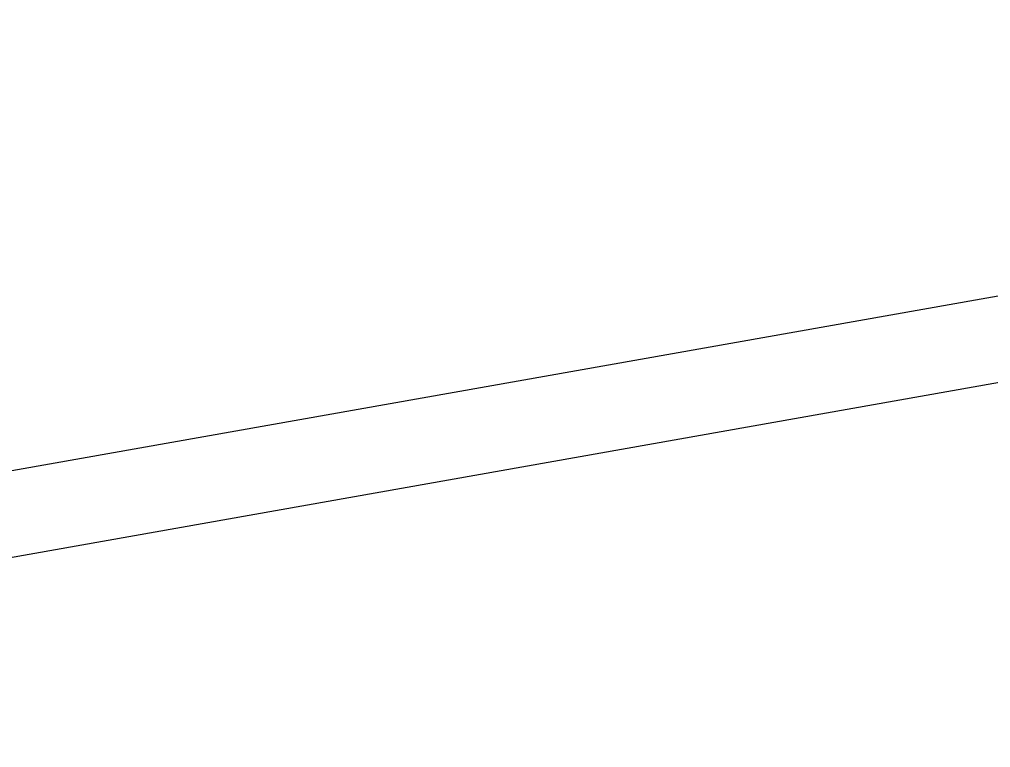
# Model space of a CAD drawing. Header units: millimetres. Extents: x 0 to 627661, y -95767 to 300888.
# Drawn here: x 508946.09 to 508961.38, y 25946.78 to 25958.25 of the extents above; entities that cross this region are included whole.
import ezdxf
from ezdxf.enums import TextEntityAlignment as Align

# ---------------------------------------------------------------- set-up
doc = ezdxf.new("R2018")
doc.units = ezdxf.units.MM
for name, color, linetype, lineweight in [('АР_Маркер экспликации', 239, 'Continuous', 13), ('АР_Номер помещения', 250, 'Continuous', 9), ('АР_Размеры', 175, 'Continuous', 9), ('АР_Сущ Несущая стена', 250, 'Continuous', 50)]:
    doc.layers.add(name, color=color, linetype=linetype, lineweight=lineweight)
doc.layers.add('АР_Названия помещений', color=124, linetype='Continuous', lineweight=5, plot=False)
doc.layers.add('АР_Помещения_площадь', color=19, linetype='Continuous', lineweight=9, plot=False)
doc.styles.add('ISOCPEUR', font='', dxfattribs={"height": 250})
doc.styles.get("Standard").update_dxf_attribs({"font": 'GOST.TTF'})
doc.styles.get('ISOCPEUR').set_extended_font_data('ISOCPEUR', italic=True)

# ---------------------------------------------------------------- blocks, each defined once
blk = doc.blocks.new('*U236')
at = {"color": 7, "style": 'ISOCPEUR', "width": 0.7, "flags": 1}
blk.add_attdef('КАТЕГОРИЯ', (-499.166, -2092.186), '', height=250, dxfattribs=at)
at = {"layer": 'АР_Номер помещения', "color": 7, "style": 'ISOCPEUR', "width": 0.7}
blk.add_attdef('НОМЕР_ПОМЕЩЕНИЯ', text='', height=300, dxfattribs=at).set_placement((-13874.5, 6637.552), align=Align.MIDDLE_CENTER)
at = {"layer": 'АР_Помещения_площадь', "color": 7, "lineweight": 30, "width": 0.7, "flags": 104}
blk.add_attdef('ИМЯ_ПОМЕЩЕНИЯ', text='', height=100, dxfattribs=at).set_placement((157.628, 1217.141), align=Align.MIDDLE_CENTER)
at = {"layer": 'АР_Помещения_площадь', "color": 7, "style": 'ISOCPEUR', "width": 0.7}
blk.add_attdef('ПЛОЩАДЬ_ПОМЕЩЕНИЯ', text='', height=200, dxfattribs=at).set_placement((-12654.582, 407.672), align=Align.MIDDLE_RIGHT)
blk = doc.blocks.new('*U234')
at = {"color": 7, "style": 'ISOCPEUR', "width": 0.7, "flags": 1}
blk.add_attdef('КАТЕГОРИЯ', (-499.166, -2092.186), '', height=250, dxfattribs=at)
at = {"layer": 'АР_Номер помещения', "color": 7, "style": 'ISOCPEUR', "width": 0.7}
blk.add_attdef('НОМЕР_ПОМЕЩЕНИЯ', text='', height=300, dxfattribs=at).set_placement((-17424.901, 1870.773), align=Align.MIDDLE_CENTER)
at = {"layer": 'АР_Помещения_площадь', "color": 7, "lineweight": 30, "width": 0.7, "flags": 104}
blk.add_attdef('ИМЯ_ПОМЕЩЕНИЯ', text='', height=100, dxfattribs=at).set_placement((157.628, 1217.141), align=Align.MIDDLE_CENTER)
at = {"layer": 'АР_Помещения_площадь', "color": 7, "style": 'ISOCPEUR', "width": 0.7}
blk.add_attdef('ПЛОЩАДЬ_ПОМЕЩЕНИЯ', text='', height=200, dxfattribs=at).set_placement((-12452.811, 399.356), align=Align.MIDDLE_RIGHT)

msp = doc.modelspace()

# ---------------------------------------------------------------- linework, layer by layer
at = {"layer": 'АР_Размеры', "color": 5, "lineweight": 9, "ltscale": 100, "transparency": 33554687}
msp.add_lwpolyline([(508989.245, 25958.815), (508929.36, 25948.201), (508929.077, 25948.398), (508928.886, 25949.479), (508929.062, 25949.881), (508931.463, 25950.307), (508931.661, 25950.59), (508931.533, 25951.31), (508931.229, 25951.628), (508928.828, 25951.202), (508928.545, 25951.399), (508927.588, 25956.802), (508928.336, 25958.173), (508928.307, 25959.034), (508926.073, 25961.858), (508925.395, 25961.49), (508927.757, 25948.164), (508929.474, 25946.859), (508989.599, 25957.515)], dxfattribs=at)
msp.add_lwpolyline([(508989.245, 25958.815), (508929.36, 25948.201), (508929.077, 25948.398), (508928.886, 25949.479), (508929.062, 25949.881), (508931.463, 25950.307), (508931.661, 25950.59), (508931.533, 25951.31), (508931.229, 25951.628), (508928.828, 25951.202), (508928.545, 25951.399), (508927.588, 25956.802), (508928.336, 25958.173), (508928.307, 25959.034), (508926.073, 25961.858), (508925.395, 25961.49), (508927.757, 25948.164), (508929.474, 25946.859), (508989.599, 25957.515)], dxfattribs=at)
msp.add_lwpolyline([(508989.245, 25958.815), (508929.36, 25948.201), (508929.077, 25948.398), (508928.886, 25949.479), (508929.062, 25949.881), (508931.463, 25950.307), (508931.661, 25950.59), (508931.533, 25951.31), (508931.229, 25951.628), (508928.828, 25951.202), (508928.545, 25951.399), (508927.588, 25956.802), (508928.336, 25958.173), (508928.307, 25959.034), (508926.073, 25961.858), (508925.395, 25961.49), (508927.757, 25948.164), (508929.474, 25946.859), (508989.599, 25957.515)], dxfattribs=at)
msp.add_lwpolyline([(508989.245, 25958.815), (508929.36, 25948.201), (508929.077, 25948.398), (508928.886, 25949.479), (508929.062, 25949.881), (508931.463, 25950.307), (508931.661, 25950.59), (508931.533, 25951.31), (508931.229, 25951.628), (508928.828, 25951.202), (508928.545, 25951.399), (508927.588, 25956.802), (508928.336, 25958.173), (508928.307, 25959.034), (508926.073, 25961.858), (508925.395, 25961.49), (508927.757, 25948.164), (508929.474, 25946.859), (508989.599, 25957.515)], dxfattribs=at)
msp.add_lwpolyline([(508989.245, 25958.815), (508929.36, 25948.201), (508929.077, 25948.398), (508928.886, 25949.479), (508929.062, 25949.881), (508931.463, 25950.307), (508931.661, 25950.59), (508931.533, 25951.31), (508931.229, 25951.628), (508928.828, 25951.202), (508928.545, 25951.399), (508927.588, 25956.802), (508928.336, 25958.173), (508928.307, 25959.034), (508926.073, 25961.858), (508925.395, 25961.49), (508927.757, 25948.164), (508929.474, 25946.859), (508989.599, 25957.515)], dxfattribs=at)
msp.add_lwpolyline([(508989.245, 25958.815), (508929.36, 25948.201), (508929.077, 25948.398), (508928.886, 25949.479), (508929.062, 25949.881), (508931.463, 25950.307), (508931.661, 25950.59), (508931.533, 25951.31), (508931.229, 25951.628), (508928.828, 25951.202), (508928.545, 25951.399), (508927.588, 25956.802), (508928.336, 25958.173), (508928.307, 25959.034), (508926.073, 25961.858), (508925.395, 25961.49), (508927.757, 25948.164), (508929.474, 25946.859), (508989.599, 25957.515)], dxfattribs=at)
msp.add_lwpolyline([(508989.245, 25958.815), (508929.36, 25948.201), (508929.077, 25948.398), (508928.886, 25949.479), (508929.062, 25949.881), (508931.463, 25950.307), (508931.661, 25950.59), (508931.533, 25951.31), (508931.229, 25951.628), (508928.828, 25951.202), (508928.545, 25951.399), (508927.588, 25956.802), (508928.336, 25958.173), (508928.307, 25959.034), (508926.073, 25961.858), (508925.395, 25961.49), (508927.757, 25948.164), (508929.474, 25946.859), (508989.599, 25957.515)], dxfattribs=at)
msp.add_lwpolyline([(508989.245, 25958.815), (508929.36, 25948.201), (508929.077, 25948.398), (508928.886, 25949.479), (508929.062, 25949.881), (508931.463, 25950.307), (508931.661, 25950.59), (508931.533, 25951.31), (508931.229, 25951.628), (508928.828, 25951.202), (508928.545, 25951.399), (508927.588, 25956.802), (508928.336, 25958.173), (508928.307, 25959.034), (508926.073, 25961.858), (508925.395, 25961.49), (508927.757, 25948.164), (508929.474, 25946.859), (508989.599, 25957.515)], dxfattribs=at)
msp.add_lwpolyline([(508989.245, 25958.815), (508929.36, 25948.201), (508929.077, 25948.398), (508928.886, 25949.479), (508929.062, 25949.881), (508931.463, 25950.307), (508931.661, 25950.59), (508931.533, 25951.31), (508931.229, 25951.628), (508928.828, 25951.202), (508928.545, 25951.399), (508927.588, 25956.802), (508928.336, 25958.173), (508928.307, 25959.034), (508926.073, 25961.858), (508925.395, 25961.49), (508927.757, 25948.164), (508929.474, 25946.859), (508989.599, 25957.515)], dxfattribs=at)
msp.add_lwpolyline([(508989.245, 25958.815), (508929.36, 25948.201), (508929.077, 25948.398), (508928.886, 25949.479), (508929.062, 25949.881), (508931.463, 25950.307), (508931.661, 25950.59), (508931.533, 25951.31), (508931.229, 25951.628), (508928.828, 25951.202), (508928.545, 25951.399), (508927.588, 25956.802), (508928.336, 25958.173), (508928.307, 25959.034), (508926.073, 25961.858), (508925.395, 25961.49), (508927.757, 25948.164), (508929.474, 25946.859), (508989.599, 25957.515)], dxfattribs=at)
msp.add_lwpolyline([(508989.245, 25958.815), (508929.36, 25948.201), (508929.077, 25948.398), (508928.886, 25949.479), (508929.062, 25949.881), (508931.463, 25950.307), (508931.661, 25950.59), (508931.533, 25951.31), (508931.229, 25951.628), (508928.828, 25951.202), (508928.545, 25951.399), (508927.588, 25956.802), (508928.336, 25958.173), (508928.307, 25959.034), (508926.073, 25961.858), (508925.395, 25961.49), (508927.757, 25948.164), (508929.474, 25946.859), (508989.599, 25957.515)], dxfattribs=at)
msp.add_lwpolyline([(508989.245, 25958.815), (508929.36, 25948.201), (508929.077, 25948.398), (508928.886, 25949.479), (508929.062, 25949.881), (508931.463, 25950.307), (508931.661, 25950.59), (508931.533, 25951.31), (508931.229, 25951.628), (508928.828, 25951.202), (508928.545, 25951.399), (508927.588, 25956.802), (508928.336, 25958.173), (508928.307, 25959.034), (508926.073, 25961.858), (508925.395, 25961.49), (508927.757, 25948.164), (508929.474, 25946.859), (508989.599, 25957.515)], dxfattribs=at)
msp.add_lwpolyline([(508989.245, 25958.815), (508929.36, 25948.201), (508929.077, 25948.398), (508928.886, 25949.479), (508929.062, 25949.881), (508931.463, 25950.307), (508931.661, 25950.59), (508931.533, 25951.31), (508931.229, 25951.628), (508928.828, 25951.202), (508928.545, 25951.399), (508927.588, 25956.802), (508928.336, 25958.173), (508928.307, 25959.034), (508926.073, 25961.858), (508925.395, 25961.49), (508927.757, 25948.164), (508929.474, 25946.859), (508989.599, 25957.515)], dxfattribs=at)
msp.add_lwpolyline([(508989.245, 25958.815), (508929.36, 25948.201), (508929.077, 25948.398), (508928.886, 25949.479), (508929.062, 25949.881), (508931.463, 25950.307), (508931.661, 25950.59), (508931.533, 25951.31), (508931.229, 25951.628), (508928.828, 25951.202), (508928.545, 25951.399), (508927.588, 25956.802), (508928.336, 25958.173), (508928.307, 25959.034), (508926.073, 25961.858), (508925.395, 25961.49), (508927.757, 25948.164), (508929.474, 25946.859), (508989.599, 25957.515)], dxfattribs=at)
msp.add_lwpolyline([(508989.245, 25958.815), (508929.36, 25948.201), (508929.077, 25948.398), (508928.886, 25949.479), (508929.062, 25949.881), (508931.463, 25950.307), (508931.661, 25950.59), (508931.533, 25951.31), (508931.229, 25951.628), (508928.828, 25951.202), (508928.545, 25951.399), (508927.588, 25956.802), (508928.336, 25958.173), (508928.307, 25959.034), (508926.073, 25961.858), (508925.395, 25961.49), (508927.757, 25948.164), (508929.474, 25946.859), (508989.599, 25957.515)], dxfattribs=at)
msp.add_lwpolyline([(508989.245, 25958.815), (508929.36, 25948.201), (508929.077, 25948.398), (508928.886, 25949.479), (508929.062, 25949.881), (508931.463, 25950.307), (508931.661, 25950.59), (508931.533, 25951.31), (508931.229, 25951.628), (508928.828, 25951.202), (508928.545, 25951.399), (508927.588, 25956.802), (508928.336, 25958.173), (508928.307, 25959.034), (508926.073, 25961.858), (508925.395, 25961.49), (508927.757, 25948.164), (508929.474, 25946.859), (508989.599, 25957.515)], dxfattribs=at)
msp.add_lwpolyline([(508989.245, 25958.815), (508929.36, 25948.201), (508929.077, 25948.398), (508928.886, 25949.479), (508929.062, 25949.881), (508931.463, 25950.307), (508931.661, 25950.59), (508931.533, 25951.31), (508931.229, 25951.628), (508928.828, 25951.202), (508928.545, 25951.399), (508927.588, 25956.802), (508928.336, 25958.173), (508928.307, 25959.034), (508926.073, 25961.858), (508925.395, 25961.49), (508927.757, 25948.164), (508929.474, 25946.859), (508989.599, 25957.515)], dxfattribs=at)
msp.add_lwpolyline([(508989.245, 25958.815), (508929.36, 25948.201), (508929.077, 25948.398), (508928.886, 25949.479), (508929.062, 25949.881), (508931.463, 25950.307), (508931.661, 25950.59), (508931.533, 25951.31), (508931.229, 25951.628), (508928.828, 25951.202), (508928.545, 25951.399), (508927.588, 25956.802), (508928.336, 25958.173), (508928.307, 25959.034), (508926.073, 25961.858), (508925.395, 25961.49), (508927.757, 25948.164), (508929.474, 25946.859), (508989.599, 25957.515)], dxfattribs=at)
msp.add_lwpolyline([(508989.245, 25958.815), (508929.36, 25948.201), (508929.077, 25948.398), (508928.886, 25949.479), (508929.062, 25949.881), (508931.463, 25950.307), (508931.661, 25950.59), (508931.533, 25951.31), (508931.229, 25951.628), (508928.828, 25951.202), (508928.545, 25951.399), (508927.588, 25956.802), (508928.336, 25958.173), (508928.307, 25959.034), (508926.073, 25961.858), (508925.395, 25961.49), (508927.757, 25948.164), (508929.474, 25946.859), (508989.599, 25957.515)], dxfattribs=at)
msp.add_lwpolyline([(508989.245, 25958.815), (508929.36, 25948.201), (508929.077, 25948.398), (508928.886, 25949.479), (508929.062, 25949.881), (508931.463, 25950.307), (508931.661, 25950.59), (508931.533, 25951.31), (508931.229, 25951.628), (508928.828, 25951.202), (508928.545, 25951.399), (508927.588, 25956.802), (508928.336, 25958.173), (508928.307, 25959.034), (508926.073, 25961.858), (508925.395, 25961.49), (508927.757, 25948.164), (508929.474, 25946.859), (508989.599, 25957.515)], dxfattribs=at)
msp.add_lwpolyline([(508989.245, 25958.815), (508929.36, 25948.201), (508929.077, 25948.398), (508928.886, 25949.479), (508929.062, 25949.881), (508931.463, 25950.307), (508931.661, 25950.59), (508931.533, 25951.31), (508931.229, 25951.628), (508928.828, 25951.202), (508928.545, 25951.399), (508927.588, 25956.802), (508928.336, 25958.173), (508928.307, 25959.034), (508926.073, 25961.858), (508925.395, 25961.49), (508927.757, 25948.164), (508929.474, 25946.859), (508989.599, 25957.515)], dxfattribs=at)
msp.add_lwpolyline([(508989.245, 25958.815), (508929.36, 25948.201), (508929.077, 25948.398), (508928.886, 25949.479), (508929.062, 25949.881), (508931.463, 25950.307), (508931.661, 25950.59), (508931.533, 25951.31), (508931.229, 25951.628), (508928.828, 25951.202), (508928.545, 25951.399), (508927.588, 25956.802), (508928.336, 25958.173), (508928.307, 25959.034), (508926.073, 25961.858), (508925.395, 25961.49), (508927.757, 25948.164), (508929.474, 25946.859), (508989.599, 25957.515)], dxfattribs=at)
msp.add_lwpolyline([(508989.245, 25958.815), (508929.36, 25948.201), (508929.077, 25948.398), (508928.886, 25949.479), (508929.062, 25949.881), (508931.463, 25950.307), (508931.661, 25950.59), (508931.533, 25951.31), (508931.229, 25951.628), (508928.828, 25951.202), (508928.545, 25951.399), (508927.588, 25956.802), (508928.336, 25958.173), (508928.307, 25959.034), (508926.073, 25961.858), (508925.395, 25961.49), (508927.757, 25948.164), (508929.474, 25946.859), (508989.599, 25957.515)], dxfattribs=at)
msp.add_lwpolyline([(508989.245, 25958.815), (508929.36, 25948.201), (508929.077, 25948.398), (508928.886, 25949.479), (508929.062, 25949.881), (508931.463, 25950.307), (508931.661, 25950.59), (508931.533, 25951.31), (508931.229, 25951.628), (508928.828, 25951.202), (508928.545, 25951.399), (508927.588, 25956.802), (508928.336, 25958.173), (508928.307, 25959.034), (508926.073, 25961.858), (508925.395, 25961.49), (508927.757, 25948.164), (508929.474, 25946.859), (508989.599, 25957.515)], dxfattribs=at)
msp.add_lwpolyline([(508989.245, 25958.815), (508929.36, 25948.201), (508929.077, 25948.398), (508928.886, 25949.479), (508929.062, 25949.881), (508931.463, 25950.307), (508931.661, 25950.59), (508931.533, 25951.31), (508931.229, 25951.628), (508928.828, 25951.202), (508928.545, 25951.399), (508927.588, 25956.802), (508928.336, 25958.173), (508928.307, 25959.034), (508926.073, 25961.858), (508925.395, 25961.49), (508927.757, 25948.164), (508929.474, 25946.859), (508989.599, 25957.515)], dxfattribs=at)
msp.add_lwpolyline([(508989.245, 25958.815), (508929.36, 25948.201), (508929.077, 25948.398), (508928.886, 25949.479), (508929.062, 25949.881), (508931.463, 25950.307), (508931.661, 25950.59), (508931.533, 25951.31), (508931.229, 25951.628), (508928.828, 25951.202), (508928.545, 25951.399), (508927.588, 25956.802), (508928.336, 25958.173), (508928.307, 25959.034), (508926.073, 25961.858), (508925.395, 25961.49), (508927.757, 25948.164), (508929.474, 25946.859), (508989.599, 25957.515)], dxfattribs=at)
msp.add_lwpolyline([(508989.245, 25958.815), (508929.36, 25948.201), (508929.077, 25948.398), (508928.886, 25949.479), (508929.062, 25949.881), (508931.463, 25950.307), (508931.661, 25950.59), (508931.533, 25951.31), (508931.229, 25951.628), (508928.828, 25951.202), (508928.545, 25951.399), (508927.588, 25956.802), (508928.336, 25958.173), (508928.307, 25959.034), (508926.073, 25961.858), (508925.395, 25961.49), (508927.757, 25948.164), (508929.474, 25946.859), (508989.599, 25957.515)], dxfattribs=at)
msp.add_lwpolyline([(508989.245, 25958.815), (508929.36, 25948.201), (508929.077, 25948.398), (508928.886, 25949.479), (508929.062, 25949.881), (508931.463, 25950.307), (508931.661, 25950.59), (508931.533, 25951.31), (508931.229, 25951.628), (508928.828, 25951.202), (508928.545, 25951.399), (508927.588, 25956.802), (508928.336, 25958.173), (508928.307, 25959.034), (508926.073, 25961.858), (508925.395, 25961.49), (508927.757, 25948.164), (508929.474, 25946.859), (508989.599, 25957.515)], dxfattribs=at)
msp.add_lwpolyline([(508989.245, 25958.815), (508929.36, 25948.201), (508929.077, 25948.398), (508928.886, 25949.479), (508929.062, 25949.881), (508931.463, 25950.307), (508931.661, 25950.59), (508931.533, 25951.31), (508931.229, 25951.628), (508928.828, 25951.202), (508928.545, 25951.399), (508927.588, 25956.802), (508928.336, 25958.173), (508928.307, 25959.034), (508926.073, 25961.858), (508925.395, 25961.49), (508927.757, 25948.164), (508929.474, 25946.859), (508989.599, 25957.515)], dxfattribs=at)
msp.add_lwpolyline([(508989.245, 25958.815), (508929.36, 25948.201), (508929.077, 25948.398), (508928.886, 25949.479), (508929.062, 25949.881), (508931.463, 25950.307), (508931.661, 25950.59), (508931.533, 25951.31), (508931.229, 25951.628), (508928.828, 25951.202), (508928.545, 25951.399), (508927.588, 25956.802), (508928.336, 25958.173), (508928.307, 25959.034), (508926.073, 25961.858), (508925.395, 25961.49), (508927.757, 25948.164), (508929.474, 25946.859), (508989.599, 25957.515)], dxfattribs=at)
msp.add_lwpolyline([(508989.245, 25958.815), (508929.36, 25948.201), (508929.077, 25948.398), (508928.886, 25949.479), (508929.062, 25949.881), (508931.463, 25950.307), (508931.661, 25950.59), (508931.533, 25951.31), (508931.229, 25951.628), (508928.828, 25951.202), (508928.545, 25951.399), (508927.588, 25956.802), (508928.336, 25958.173), (508928.307, 25959.034), (508926.073, 25961.858), (508925.395, 25961.49), (508927.757, 25948.164), (508929.474, 25946.859), (508989.599, 25957.515)], dxfattribs=at)
msp.add_lwpolyline([(508989.245, 25958.815), (508929.36, 25948.201), (508929.077, 25948.398), (508928.886, 25949.479), (508929.062, 25949.881), (508931.463, 25950.307), (508931.661, 25950.59), (508931.533, 25951.31), (508931.229, 25951.628), (508928.828, 25951.202), (508928.545, 25951.399), (508927.588, 25956.802), (508928.336, 25958.173), (508928.307, 25959.034), (508926.073, 25961.858), (508925.395, 25961.49), (508927.757, 25948.164), (508929.474, 25946.859), (508989.599, 25957.515)], dxfattribs=at)
msp.add_lwpolyline([(508989.245, 25958.815), (508929.36, 25948.201), (508929.077, 25948.398), (508928.886, 25949.479), (508929.062, 25949.881), (508931.463, 25950.307), (508931.661, 25950.59), (508931.533, 25951.31), (508931.229, 25951.628), (508928.828, 25951.202), (508928.545, 25951.399), (508927.588, 25956.802), (508928.336, 25958.173), (508928.307, 25959.034), (508926.073, 25961.858), (508925.395, 25961.49), (508927.757, 25948.164), (508929.474, 25946.859), (508989.599, 25957.515)], dxfattribs=at)
msp.add_lwpolyline([(508989.245, 25958.815), (508929.36, 25948.201), (508929.077, 25948.398), (508928.886, 25949.479), (508929.062, 25949.881), (508931.463, 25950.307), (508931.661, 25950.59), (508931.533, 25951.31), (508931.229, 25951.628), (508928.828, 25951.202), (508928.545, 25951.399), (508927.588, 25956.802), (508928.336, 25958.173), (508928.307, 25959.034), (508926.073, 25961.858), (508925.395, 25961.49), (508927.757, 25948.164), (508929.474, 25946.859), (508989.599, 25957.515)], dxfattribs=at)
msp.add_lwpolyline([(508989.245, 25958.815), (508929.36, 25948.201), (508929.077, 25948.398), (508928.886, 25949.479), (508929.062, 25949.881), (508931.463, 25950.307), (508931.661, 25950.59), (508931.533, 25951.31), (508931.229, 25951.628), (508928.828, 25951.202), (508928.545, 25951.399), (508927.588, 25956.802), (508928.336, 25958.173), (508928.307, 25959.034), (508926.073, 25961.858), (508925.395, 25961.49), (508927.757, 25948.164), (508929.474, 25946.859), (508989.599, 25957.515)], dxfattribs=at)
msp.add_lwpolyline([(508989.245, 25958.815), (508929.36, 25948.201), (508929.077, 25948.398), (508928.886, 25949.479), (508929.062, 25949.881), (508931.463, 25950.307), (508931.661, 25950.59), (508931.533, 25951.31), (508931.229, 25951.628), (508928.828, 25951.202), (508928.545, 25951.399), (508927.588, 25956.802), (508928.336, 25958.173), (508928.307, 25959.034), (508926.073, 25961.858), (508925.395, 25961.49), (508927.757, 25948.164), (508929.474, 25946.859), (508989.599, 25957.515)], dxfattribs=at)
msp.add_lwpolyline([(508989.245, 25958.815), (508929.36, 25948.201), (508929.077, 25948.398), (508928.886, 25949.479), (508929.062, 25949.881), (508931.463, 25950.307), (508931.661, 25950.59), (508931.533, 25951.31), (508931.229, 25951.628), (508928.828, 25951.202), (508928.545, 25951.399), (508927.588, 25956.802), (508928.336, 25958.173), (508928.307, 25959.034), (508926.073, 25961.858), (508925.395, 25961.49), (508927.757, 25948.164), (508929.474, 25946.859), (508989.599, 25957.515)], dxfattribs=at)
msp.add_lwpolyline([(508989.245, 25958.815), (508929.36, 25948.201), (508929.077, 25948.398), (508928.886, 25949.479), (508929.062, 25949.881), (508931.463, 25950.307), (508931.661, 25950.59), (508931.533, 25951.31), (508931.229, 25951.628), (508928.828, 25951.202), (508928.545, 25951.399), (508927.588, 25956.802), (508928.336, 25958.173), (508928.307, 25959.034), (508926.073, 25961.858), (508925.395, 25961.49), (508927.757, 25948.164), (508929.474, 25946.859), (508989.599, 25957.515)], dxfattribs=at)
msp.add_lwpolyline([(508989.245, 25958.815), (508929.36, 25948.201), (508929.077, 25948.398), (508928.886, 25949.479), (508929.062, 25949.881), (508931.463, 25950.307), (508931.661, 25950.59), (508931.533, 25951.31), (508931.229, 25951.628), (508928.828, 25951.202), (508928.545, 25951.399), (508927.588, 25956.802), (508928.336, 25958.173), (508928.307, 25959.034), (508926.073, 25961.858), (508925.395, 25961.49), (508927.757, 25948.164), (508929.474, 25946.859), (508989.599, 25957.515)], dxfattribs=at)
msp.add_lwpolyline([(508989.245, 25958.815), (508929.36, 25948.201), (508929.077, 25948.398), (508928.886, 25949.479), (508929.062, 25949.881), (508931.463, 25950.307), (508931.661, 25950.59), (508931.533, 25951.31), (508931.229, 25951.628), (508928.828, 25951.202), (508928.545, 25951.399), (508927.588, 25956.802), (508928.336, 25958.173), (508928.307, 25959.034), (508926.073, 25961.858), (508925.395, 25961.49), (508927.757, 25948.164), (508929.474, 25946.859), (508989.599, 25957.515)], dxfattribs=at)
msp.add_lwpolyline([(508989.245, 25958.815), (508929.36, 25948.201), (508929.077, 25948.398), (508928.886, 25949.479), (508929.062, 25949.881), (508931.463, 25950.307), (508931.661, 25950.59), (508931.533, 25951.31), (508931.229, 25951.628), (508928.828, 25951.202), (508928.545, 25951.399), (508927.588, 25956.802), (508928.336, 25958.173), (508928.307, 25959.034), (508926.073, 25961.858), (508925.395, 25961.49), (508927.757, 25948.164), (508929.474, 25946.859), (508989.599, 25957.515)], dxfattribs=at)
msp.add_lwpolyline([(508989.245, 25958.815), (508929.36, 25948.201), (508929.077, 25948.398), (508928.886, 25949.479), (508929.062, 25949.881), (508931.463, 25950.307), (508931.661, 25950.59), (508931.533, 25951.31), (508931.229, 25951.628), (508928.828, 25951.202), (508928.545, 25951.399), (508927.588, 25956.802), (508928.336, 25958.173), (508928.307, 25959.034), (508926.073, 25961.858), (508925.395, 25961.49), (508927.757, 25948.164), (508929.474, 25946.859), (508989.599, 25957.515)], dxfattribs=at)
msp.add_lwpolyline([(508989.245, 25958.815), (508929.36, 25948.201), (508929.077, 25948.398), (508928.886, 25949.479), (508929.062, 25949.881), (508931.463, 25950.307), (508931.661, 25950.59), (508931.533, 25951.31), (508931.229, 25951.628), (508928.828, 25951.202), (508928.545, 25951.399), (508927.588, 25956.802), (508928.336, 25958.173), (508928.307, 25959.034), (508926.073, 25961.858), (508925.395, 25961.49), (508927.757, 25948.164), (508929.474, 25946.859), (508989.599, 25957.515)], dxfattribs=at)
msp.add_lwpolyline([(508989.245, 25958.815), (508929.36, 25948.201), (508929.077, 25948.398), (508928.886, 25949.479), (508929.062, 25949.881), (508931.463, 25950.307), (508931.661, 25950.59), (508931.533, 25951.31), (508931.229, 25951.628), (508928.828, 25951.202), (508928.545, 25951.399), (508927.588, 25956.802), (508928.336, 25958.173), (508928.307, 25959.034), (508926.073, 25961.858), (508925.395, 25961.49), (508927.757, 25948.164), (508929.474, 25946.859), (508989.599, 25957.515)], dxfattribs=at)
msp.add_lwpolyline([(508989.245, 25958.815), (508929.36, 25948.201), (508929.077, 25948.398), (508928.886, 25949.479), (508929.062, 25949.881), (508931.463, 25950.307), (508931.661, 25950.59), (508931.533, 25951.31), (508931.229, 25951.628), (508928.828, 25951.202), (508928.545, 25951.399), (508927.588, 25956.802), (508928.336, 25958.173), (508928.307, 25959.034), (508926.073, 25961.858), (508925.395, 25961.49), (508927.757, 25948.164), (508929.474, 25946.859), (508989.599, 25957.515)], dxfattribs=at)
msp.add_lwpolyline([(508989.245, 25958.815), (508929.36, 25948.201), (508929.077, 25948.398), (508928.886, 25949.479), (508929.062, 25949.881), (508931.463, 25950.307), (508931.661, 25950.59), (508931.533, 25951.31), (508931.229, 25951.628), (508928.828, 25951.202), (508928.545, 25951.399), (508927.588, 25956.802), (508928.336, 25958.173), (508928.307, 25959.034), (508926.073, 25961.858), (508925.395, 25961.49), (508927.757, 25948.164), (508929.474, 25946.859), (508989.599, 25957.515)], dxfattribs=at)
msp.add_lwpolyline([(508989.245, 25958.815), (508929.36, 25948.201), (508929.077, 25948.398), (508928.886, 25949.479), (508929.062, 25949.881), (508931.463, 25950.307), (508931.661, 25950.59), (508931.533, 25951.31), (508931.229, 25951.628), (508928.828, 25951.202), (508928.545, 25951.399), (508927.588, 25956.802), (508928.336, 25958.173), (508928.307, 25959.034), (508926.073, 25961.858), (508925.395, 25961.49), (508927.757, 25948.164), (508929.474, 25946.859), (508989.599, 25957.515)], dxfattribs=at)
msp.add_lwpolyline([(508989.245, 25958.815), (508929.36, 25948.201), (508929.077, 25948.398), (508928.886, 25949.479), (508929.062, 25949.881), (508931.463, 25950.307), (508931.661, 25950.59), (508931.533, 25951.31), (508931.229, 25951.628), (508928.828, 25951.202), (508928.545, 25951.399), (508927.588, 25956.802), (508928.336, 25958.173), (508928.307, 25959.034), (508926.073, 25961.858), (508925.395, 25961.49), (508927.757, 25948.164), (508929.474, 25946.859), (508989.599, 25957.515)], dxfattribs=at)
msp.add_lwpolyline([(508989.245, 25958.815), (508929.36, 25948.201), (508929.077, 25948.398), (508928.886, 25949.479), (508929.062, 25949.881), (508931.463, 25950.307), (508931.661, 25950.59), (508931.533, 25951.31), (508931.229, 25951.628), (508928.828, 25951.202), (508928.545, 25951.399), (508927.588, 25956.802), (508928.336, 25958.173), (508928.307, 25959.034), (508926.073, 25961.858), (508925.395, 25961.49), (508927.757, 25948.164), (508929.474, 25946.859), (508989.599, 25957.515)], dxfattribs=at)
msp.add_lwpolyline([(508989.245, 25958.815), (508929.36, 25948.201), (508929.077, 25948.398), (508928.886, 25949.479), (508929.062, 25949.881), (508931.463, 25950.307), (508931.661, 25950.59), (508931.533, 25951.31), (508931.229, 25951.628), (508928.828, 25951.202), (508928.545, 25951.399), (508927.588, 25956.802), (508928.336, 25958.173), (508928.307, 25959.034), (508926.073, 25961.858), (508925.395, 25961.49), (508927.757, 25948.164), (508929.474, 25946.859), (508989.599, 25957.515)], dxfattribs=at)
msp.add_lwpolyline([(508989.245, 25958.815), (508929.36, 25948.201), (508929.077, 25948.398), (508928.886, 25949.479), (508929.062, 25949.881), (508931.463, 25950.307), (508931.661, 25950.59), (508931.533, 25951.31), (508931.229, 25951.628), (508928.828, 25951.202), (508928.545, 25951.399), (508927.588, 25956.802), (508928.336, 25958.173), (508928.307, 25959.034), (508926.073, 25961.858), (508925.395, 25961.49), (508927.757, 25948.164), (508929.474, 25946.859), (508989.599, 25957.515)], dxfattribs=at)
msp.add_lwpolyline([(508989.245, 25958.815), (508929.36, 25948.201), (508929.077, 25948.398), (508928.886, 25949.479), (508929.062, 25949.881), (508931.463, 25950.307), (508931.661, 25950.59), (508931.533, 25951.31), (508931.229, 25951.628), (508928.828, 25951.202), (508928.545, 25951.399), (508927.588, 25956.802), (508928.336, 25958.173), (508928.307, 25959.034), (508926.073, 25961.858), (508925.395, 25961.49), (508927.757, 25948.164), (508929.474, 25946.859), (508989.599, 25957.515)], dxfattribs=at)
msp.add_lwpolyline([(508989.245, 25958.815), (508929.36, 25948.201), (508929.077, 25948.398), (508928.886, 25949.479), (508929.062, 25949.881), (508931.463, 25950.307), (508931.661, 25950.59), (508931.533, 25951.31), (508931.229, 25951.628), (508928.828, 25951.202), (508928.545, 25951.399), (508927.588, 25956.802), (508928.336, 25958.173), (508928.307, 25959.034), (508926.073, 25961.858), (508925.395, 25961.49), (508927.757, 25948.164), (508929.474, 25946.859), (508989.599, 25957.515)], dxfattribs=at)
msp.add_lwpolyline([(508989.245, 25958.815), (508929.36, 25948.201), (508929.077, 25948.398), (508928.886, 25949.479), (508929.062, 25949.881), (508931.463, 25950.307), (508931.661, 25950.59), (508931.533, 25951.31), (508931.229, 25951.628), (508928.828, 25951.202), (508928.545, 25951.399), (508927.588, 25956.802), (508928.336, 25958.173), (508928.307, 25959.034), (508926.073, 25961.858), (508925.395, 25961.49), (508927.757, 25948.164), (508929.474, 25946.859), (508989.599, 25957.515)], dxfattribs=at)
msp.add_lwpolyline([(508989.245, 25958.815), (508929.36, 25948.201), (508929.077, 25948.398), (508928.886, 25949.479), (508929.062, 25949.881), (508931.463, 25950.307), (508931.661, 25950.59), (508931.533, 25951.31), (508931.229, 25951.628), (508928.828, 25951.202), (508928.545, 25951.399), (508927.588, 25956.802), (508928.336, 25958.173), (508928.307, 25959.034), (508926.073, 25961.858), (508925.395, 25961.49), (508927.757, 25948.164), (508929.474, 25946.859), (508989.599, 25957.515)], dxfattribs=at)
msp.add_lwpolyline([(508989.245, 25958.815), (508929.36, 25948.201), (508929.077, 25948.398), (508928.886, 25949.479), (508929.062, 25949.881), (508931.463, 25950.307), (508931.661, 25950.59), (508931.533, 25951.31), (508931.229, 25951.628), (508928.828, 25951.202), (508928.545, 25951.399), (508927.588, 25956.802), (508928.336, 25958.173), (508928.307, 25959.034), (508926.073, 25961.858), (508925.395, 25961.49), (508927.757, 25948.164), (508929.474, 25946.859), (508989.599, 25957.515)], dxfattribs=at)
msp.add_lwpolyline([(508989.245, 25958.815), (508929.36, 25948.201), (508929.077, 25948.398), (508928.886, 25949.479), (508929.062, 25949.881), (508931.463, 25950.307), (508931.661, 25950.59), (508931.533, 25951.31), (508931.229, 25951.628), (508928.828, 25951.202), (508928.545, 25951.399), (508927.588, 25956.802), (508928.336, 25958.173), (508928.307, 25959.034), (508926.073, 25961.858), (508925.395, 25961.49), (508927.757, 25948.164), (508929.474, 25946.859), (508989.599, 25957.515)], dxfattribs=at)
msp.add_lwpolyline([(508989.245, 25958.815), (508929.36, 25948.201), (508929.077, 25948.398), (508928.886, 25949.479), (508929.062, 25949.881), (508931.463, 25950.307), (508931.661, 25950.59), (508931.533, 25951.31), (508931.229, 25951.628), (508928.828, 25951.202), (508928.545, 25951.399), (508927.588, 25956.802), (508928.336, 25958.173), (508928.307, 25959.034), (508926.073, 25961.858), (508925.395, 25961.49), (508927.757, 25948.164), (508929.474, 25946.859), (508989.599, 25957.515)], dxfattribs=at)
msp.add_lwpolyline([(508989.245, 25958.815), (508929.36, 25948.201), (508929.077, 25948.398), (508928.886, 25949.479), (508929.062, 25949.881), (508931.463, 25950.307), (508931.661, 25950.59), (508931.533, 25951.31), (508931.229, 25951.628), (508928.828, 25951.202), (508928.545, 25951.399), (508927.588, 25956.802), (508928.336, 25958.173), (508928.307, 25959.034), (508926.073, 25961.858), (508925.395, 25961.49), (508927.757, 25948.164), (508929.474, 25946.859), (508989.599, 25957.515)], dxfattribs=at)
msp.add_lwpolyline([(508989.245, 25958.815), (508929.36, 25948.201), (508929.077, 25948.398), (508928.886, 25949.479), (508929.062, 25949.881), (508931.463, 25950.307), (508931.661, 25950.59), (508931.533, 25951.31), (508931.229, 25951.628), (508928.828, 25951.202), (508928.545, 25951.399), (508927.588, 25956.802), (508928.336, 25958.173), (508928.307, 25959.034), (508926.073, 25961.858), (508925.395, 25961.49), (508927.757, 25948.164), (508929.474, 25946.859), (508989.599, 25957.515)], dxfattribs=at)
msp.add_lwpolyline([(508989.245, 25958.815), (508929.36, 25948.201), (508929.077, 25948.398), (508928.886, 25949.479), (508929.062, 25949.881), (508931.463, 25950.307), (508931.661, 25950.59), (508931.533, 25951.31), (508931.229, 25951.628), (508928.828, 25951.202), (508928.545, 25951.399), (508927.588, 25956.802), (508928.336, 25958.173), (508928.307, 25959.034), (508926.073, 25961.858), (508925.395, 25961.49), (508927.757, 25948.164), (508929.474, 25946.859), (508989.599, 25957.515)], dxfattribs=at)
msp.add_lwpolyline([(508989.245, 25958.815), (508929.36, 25948.201), (508929.077, 25948.398), (508928.886, 25949.479), (508929.062, 25949.881), (508931.463, 25950.307), (508931.661, 25950.59), (508931.533, 25951.31), (508931.229, 25951.628), (508928.828, 25951.202), (508928.545, 25951.399), (508927.588, 25956.802), (508928.336, 25958.173), (508928.307, 25959.034), (508926.073, 25961.858), (508925.395, 25961.49), (508927.757, 25948.164), (508929.474, 25946.859), (508989.599, 25957.515)], dxfattribs=at)
msp.add_lwpolyline([(508989.245, 25958.815), (508929.36, 25948.201), (508929.077, 25948.398), (508928.886, 25949.479), (508929.062, 25949.881), (508931.463, 25950.307), (508931.661, 25950.59), (508931.533, 25951.31), (508931.229, 25951.628), (508928.828, 25951.202), (508928.545, 25951.399), (508927.588, 25956.802), (508928.336, 25958.173), (508928.307, 25959.034), (508926.073, 25961.858), (508925.395, 25961.49), (508927.757, 25948.164), (508929.474, 25946.859), (508989.599, 25957.515)], dxfattribs=at)
msp.add_lwpolyline([(508989.245, 25958.815), (508929.36, 25948.201), (508929.077, 25948.398), (508928.886, 25949.479), (508929.062, 25949.881), (508931.463, 25950.307), (508931.661, 25950.59), (508931.533, 25951.31), (508931.229, 25951.628), (508928.828, 25951.202), (508928.545, 25951.399), (508927.588, 25956.802), (508928.336, 25958.173), (508928.307, 25959.034), (508926.073, 25961.858), (508925.395, 25961.49), (508927.757, 25948.164), (508929.474, 25946.859), (508989.599, 25957.515)], dxfattribs=at)
msp.add_lwpolyline([(508989.245, 25958.815), (508929.36, 25948.201), (508929.077, 25948.398), (508928.886, 25949.479), (508929.062, 25949.881), (508931.463, 25950.307), (508931.661, 25950.59), (508931.533, 25951.31), (508931.229, 25951.628), (508928.828, 25951.202), (508928.545, 25951.399), (508927.588, 25956.802), (508928.336, 25958.173), (508928.307, 25959.034), (508926.073, 25961.858), (508925.395, 25961.49), (508927.757, 25948.164), (508929.474, 25946.859), (508989.599, 25957.515)], dxfattribs=at)
msp.add_lwpolyline([(508989.245, 25958.815), (508929.36, 25948.201), (508929.077, 25948.398), (508928.886, 25949.479), (508929.062, 25949.881), (508931.463, 25950.307), (508931.661, 25950.59), (508931.533, 25951.31), (508931.229, 25951.628), (508928.828, 25951.202), (508928.545, 25951.399), (508927.588, 25956.802), (508928.336, 25958.173), (508928.307, 25959.034), (508926.073, 25961.858), (508925.395, 25961.49), (508927.757, 25948.164), (508929.474, 25946.859), (508989.599, 25957.515)], dxfattribs=at)
msp.add_lwpolyline([(508989.245, 25958.815), (508929.36, 25948.201), (508929.077, 25948.398), (508928.886, 25949.479), (508929.062, 25949.881), (508931.463, 25950.307), (508931.661, 25950.59), (508931.533, 25951.31), (508931.229, 25951.628), (508928.828, 25951.202), (508928.545, 25951.399), (508927.588, 25956.802), (508928.336, 25958.173), (508928.307, 25959.034), (508926.073, 25961.858), (508925.395, 25961.49), (508927.757, 25948.164), (508929.474, 25946.859), (508989.599, 25957.515)], dxfattribs=at)
msp.add_lwpolyline([(508989.245, 25958.815), (508929.36, 25948.201), (508929.077, 25948.398), (508928.886, 25949.479), (508929.062, 25949.881), (508931.463, 25950.307), (508931.661, 25950.59), (508931.533, 25951.31), (508931.229, 25951.628), (508928.828, 25951.202), (508928.545, 25951.399), (508927.588, 25956.802), (508928.336, 25958.173), (508928.307, 25959.034), (508926.073, 25961.858), (508925.395, 25961.49), (508927.757, 25948.164), (508929.474, 25946.859), (508989.599, 25957.515)], dxfattribs=at)
msp.add_lwpolyline([(508989.245, 25958.815), (508929.36, 25948.201), (508929.077, 25948.398), (508928.886, 25949.479), (508929.062, 25949.881), (508931.463, 25950.307), (508931.661, 25950.59), (508931.533, 25951.31), (508931.229, 25951.628), (508928.828, 25951.202), (508928.545, 25951.399), (508927.588, 25956.802), (508928.336, 25958.173), (508928.307, 25959.034), (508926.073, 25961.858), (508925.395, 25961.49), (508927.757, 25948.164), (508929.474, 25946.859), (508989.599, 25957.515)], dxfattribs=at)
msp.add_lwpolyline([(508989.245, 25958.815), (508929.36, 25948.201), (508929.077, 25948.398), (508928.886, 25949.479), (508929.062, 25949.881), (508931.463, 25950.307), (508931.661, 25950.59), (508931.533, 25951.31), (508931.229, 25951.628), (508928.828, 25951.202), (508928.545, 25951.399), (508927.588, 25956.802), (508928.336, 25958.173), (508928.307, 25959.034), (508926.073, 25961.858), (508925.395, 25961.49), (508927.757, 25948.164), (508929.474, 25946.859), (508989.599, 25957.515)], dxfattribs=at)
msp.add_lwpolyline([(508989.245, 25958.815), (508929.36, 25948.201), (508929.077, 25948.398), (508928.886, 25949.479), (508929.062, 25949.881), (508931.463, 25950.307), (508931.661, 25950.59), (508931.533, 25951.31), (508931.229, 25951.628), (508928.828, 25951.202), (508928.545, 25951.399), (508927.588, 25956.802), (508928.336, 25958.173), (508928.307, 25959.034), (508926.073, 25961.858), (508925.395, 25961.49), (508927.757, 25948.164), (508929.474, 25946.859), (508989.599, 25957.515)], dxfattribs=at)
msp.add_lwpolyline([(508989.245, 25958.815), (508929.36, 25948.201), (508929.077, 25948.398), (508928.886, 25949.479), (508929.062, 25949.881), (508931.463, 25950.307), (508931.661, 25950.59), (508931.533, 25951.31), (508931.229, 25951.628), (508928.828, 25951.202), (508928.545, 25951.399), (508927.588, 25956.802), (508928.336, 25958.173), (508928.307, 25959.034), (508926.073, 25961.858), (508925.395, 25961.49), (508927.757, 25948.164), (508929.474, 25946.859), (508989.599, 25957.515)], dxfattribs=at)
msp.add_lwpolyline([(508989.245, 25958.815), (508929.36, 25948.201), (508929.077, 25948.398), (508928.886, 25949.479), (508929.062, 25949.881), (508931.463, 25950.307), (508931.661, 25950.59), (508931.533, 25951.31), (508931.229, 25951.628), (508928.828, 25951.202), (508928.545, 25951.399), (508927.588, 25956.802), (508928.336, 25958.173), (508928.307, 25959.034), (508926.073, 25961.858), (508925.395, 25961.49), (508927.757, 25948.164), (508929.474, 25946.859), (508989.599, 25957.515)], dxfattribs=at)
msp.add_lwpolyline([(508989.245, 25958.815), (508929.36, 25948.201), (508929.077, 25948.398), (508928.886, 25949.479), (508929.062, 25949.881), (508931.463, 25950.307), (508931.661, 25950.59), (508931.533, 25951.31), (508931.229, 25951.628), (508928.828, 25951.202), (508928.545, 25951.399), (508927.588, 25956.802), (508928.336, 25958.173), (508928.307, 25959.034), (508926.073, 25961.858), (508925.395, 25961.49), (508927.757, 25948.164), (508929.474, 25946.859), (508989.599, 25957.515)], dxfattribs=at)
msp.add_lwpolyline([(508989.245, 25958.815), (508929.36, 25948.201), (508929.077, 25948.398), (508928.886, 25949.479), (508929.062, 25949.881), (508931.463, 25950.307), (508931.661, 25950.59), (508931.533, 25951.31), (508931.229, 25951.628), (508928.828, 25951.202), (508928.545, 25951.399), (508927.588, 25956.802), (508928.336, 25958.173), (508928.307, 25959.034), (508926.073, 25961.858), (508925.395, 25961.49), (508927.757, 25948.164), (508929.474, 25946.859), (508989.599, 25957.515)], dxfattribs=at)
msp.add_lwpolyline([(508989.245, 25958.815), (508929.36, 25948.201), (508929.077, 25948.398), (508928.886, 25949.479), (508929.062, 25949.881), (508931.463, 25950.307), (508931.661, 25950.59), (508931.533, 25951.31), (508931.229, 25951.628), (508928.828, 25951.202), (508928.545, 25951.399), (508927.588, 25956.802), (508928.336, 25958.173), (508928.307, 25959.034), (508926.073, 25961.858), (508925.395, 25961.49), (508927.757, 25948.164), (508929.474, 25946.859), (508989.599, 25957.515)], dxfattribs=at)
msp.add_lwpolyline([(508989.245, 25958.815), (508929.36, 25948.201), (508929.077, 25948.398), (508928.886, 25949.479), (508929.062, 25949.881), (508931.463, 25950.307), (508931.661, 25950.59), (508931.533, 25951.31), (508931.229, 25951.628), (508928.828, 25951.202), (508928.545, 25951.399), (508927.588, 25956.802), (508928.336, 25958.173), (508928.307, 25959.034), (508926.073, 25961.858), (508925.395, 25961.49), (508927.757, 25948.164), (508929.474, 25946.859), (508989.599, 25957.515)], dxfattribs=at)
msp.add_lwpolyline([(508989.245, 25958.815), (508929.36, 25948.201), (508929.077, 25948.398), (508928.886, 25949.479), (508929.062, 25949.881), (508931.463, 25950.307), (508931.661, 25950.59), (508931.533, 25951.31), (508931.229, 25951.628), (508928.828, 25951.202), (508928.545, 25951.399), (508927.588, 25956.802), (508928.336, 25958.173), (508928.307, 25959.034), (508926.073, 25961.858), (508925.395, 25961.49), (508927.757, 25948.164), (508929.474, 25946.859), (508989.599, 25957.515)], dxfattribs=at)
msp.add_lwpolyline([(508989.245, 25958.815), (508929.36, 25948.201), (508929.077, 25948.398), (508928.886, 25949.479), (508929.062, 25949.881), (508931.463, 25950.307), (508931.661, 25950.59), (508931.533, 25951.31), (508931.229, 25951.628), (508928.828, 25951.202), (508928.545, 25951.399), (508927.588, 25956.802), (508928.336, 25958.173), (508928.307, 25959.034), (508926.073, 25961.858), (508925.395, 25961.49), (508927.757, 25948.164), (508929.474, 25946.859), (508989.599, 25957.515)], dxfattribs=at)
msp.add_lwpolyline([(508989.245, 25958.815), (508929.36, 25948.201), (508929.077, 25948.398), (508928.886, 25949.479), (508929.062, 25949.881), (508931.463, 25950.307), (508931.661, 25950.59), (508931.533, 25951.31), (508931.229, 25951.628), (508928.828, 25951.202), (508928.545, 25951.399), (508927.588, 25956.802), (508928.336, 25958.173), (508928.307, 25959.034), (508926.073, 25961.858), (508925.395, 25961.49), (508927.757, 25948.164), (508929.474, 25946.859), (508989.599, 25957.515)], dxfattribs=at)
msp.add_lwpolyline([(508989.245, 25958.815), (508929.36, 25948.201), (508929.077, 25948.398), (508928.886, 25949.479), (508929.062, 25949.881), (508931.463, 25950.307), (508931.661, 25950.59), (508931.533, 25951.31), (508931.229, 25951.628), (508928.828, 25951.202), (508928.545, 25951.399), (508927.588, 25956.802), (508928.336, 25958.173), (508928.307, 25959.034), (508926.073, 25961.858), (508925.395, 25961.49), (508927.757, 25948.164), (508929.474, 25946.859), (508989.599, 25957.515)], dxfattribs=at)
msp.add_lwpolyline([(508989.245, 25958.815), (508929.36, 25948.201), (508929.077, 25948.398), (508928.886, 25949.479), (508929.062, 25949.881), (508931.463, 25950.307), (508931.661, 25950.59), (508931.533, 25951.31), (508931.229, 25951.628), (508928.828, 25951.202), (508928.545, 25951.399), (508927.588, 25956.802), (508928.336, 25958.173), (508928.307, 25959.034), (508926.073, 25961.858), (508925.395, 25961.49), (508927.757, 25948.164), (508929.474, 25946.859), (508989.599, 25957.515)], dxfattribs=at)
msp.add_lwpolyline([(508989.245, 25958.815), (508929.36, 25948.201), (508929.077, 25948.398), (508928.886, 25949.479), (508929.062, 25949.881), (508931.463, 25950.307), (508931.661, 25950.59), (508931.533, 25951.31), (508931.229, 25951.628), (508928.828, 25951.202), (508928.545, 25951.399), (508927.588, 25956.802), (508928.336, 25958.173), (508928.307, 25959.034), (508926.073, 25961.858), (508925.395, 25961.49), (508927.757, 25948.164), (508929.474, 25946.859), (508989.599, 25957.515)], dxfattribs=at)
msp.add_lwpolyline([(508989.245, 25958.815), (508929.36, 25948.201), (508929.077, 25948.398), (508928.886, 25949.479), (508929.062, 25949.881), (508931.463, 25950.307), (508931.661, 25950.59), (508931.533, 25951.31), (508931.229, 25951.628), (508928.828, 25951.202), (508928.545, 25951.399), (508927.588, 25956.802), (508928.336, 25958.173), (508928.307, 25959.034), (508926.073, 25961.858), (508925.395, 25961.49), (508927.757, 25948.164), (508929.474, 25946.859), (508989.599, 25957.515)], dxfattribs=at)
msp.add_lwpolyline([(508989.245, 25958.815), (508929.36, 25948.201), (508929.077, 25948.398), (508928.886, 25949.479), (508929.062, 25949.881), (508931.463, 25950.307), (508931.661, 25950.59), (508931.533, 25951.31), (508931.229, 25951.628), (508928.828, 25951.202), (508928.545, 25951.399), (508927.588, 25956.802), (508928.336, 25958.173), (508928.307, 25959.034), (508926.073, 25961.858), (508925.395, 25961.49), (508927.757, 25948.164), (508929.474, 25946.859), (508989.599, 25957.515)], dxfattribs=at)
msp.add_lwpolyline([(508989.245, 25958.815), (508929.36, 25948.201), (508929.077, 25948.398), (508928.886, 25949.479), (508929.062, 25949.881), (508931.463, 25950.307), (508931.661, 25950.59), (508931.533, 25951.31), (508931.229, 25951.628), (508928.828, 25951.202), (508928.545, 25951.399), (508927.588, 25956.802), (508928.336, 25958.173), (508928.307, 25959.034), (508926.073, 25961.858), (508925.395, 25961.49), (508927.757, 25948.164), (508929.474, 25946.859), (508989.599, 25957.515)], dxfattribs=at)
msp.add_lwpolyline([(508989.245, 25958.815), (508929.36, 25948.201), (508929.077, 25948.398), (508928.886, 25949.479), (508929.062, 25949.881), (508931.463, 25950.307), (508931.661, 25950.59), (508931.533, 25951.31), (508931.229, 25951.628), (508928.828, 25951.202), (508928.545, 25951.399), (508927.588, 25956.802), (508928.336, 25958.173), (508928.307, 25959.034), (508926.073, 25961.858), (508925.395, 25961.49), (508927.757, 25948.164), (508929.474, 25946.859), (508989.599, 25957.515)], dxfattribs=at)
msp.add_lwpolyline([(508989.245, 25958.815), (508929.36, 25948.201), (508929.077, 25948.398), (508928.886, 25949.479), (508929.062, 25949.881), (508931.463, 25950.307), (508931.661, 25950.59), (508931.533, 25951.31), (508931.229, 25951.628), (508928.828, 25951.202), (508928.545, 25951.399), (508927.588, 25956.802), (508928.336, 25958.173), (508928.307, 25959.034), (508926.073, 25961.858), (508925.395, 25961.49), (508927.757, 25948.164), (508929.474, 25946.859), (508989.599, 25957.515)], dxfattribs=at)
msp.add_lwpolyline([(508989.245, 25958.815), (508929.36, 25948.201), (508929.077, 25948.398), (508928.886, 25949.479), (508929.062, 25949.881), (508931.463, 25950.307), (508931.661, 25950.59), (508931.533, 25951.31), (508931.229, 25951.628), (508928.828, 25951.202), (508928.545, 25951.399), (508927.588, 25956.802), (508928.336, 25958.173), (508928.307, 25959.034), (508926.073, 25961.858), (508925.395, 25961.49), (508927.757, 25948.164), (508929.474, 25946.859), (508989.599, 25957.515)], dxfattribs=at)
msp.add_lwpolyline([(508989.245, 25958.815), (508929.36, 25948.201), (508929.077, 25948.398), (508928.886, 25949.479), (508929.062, 25949.881), (508931.463, 25950.307), (508931.661, 25950.59), (508931.533, 25951.31), (508931.229, 25951.628), (508928.828, 25951.202), (508928.545, 25951.399), (508927.588, 25956.802), (508928.336, 25958.173), (508928.307, 25959.034), (508926.073, 25961.858), (508925.395, 25961.49), (508927.757, 25948.164), (508929.474, 25946.859), (508989.599, 25957.515)], dxfattribs=at)
msp.add_lwpolyline([(508989.245, 25958.815), (508929.36, 25948.201), (508929.077, 25948.398), (508928.886, 25949.479), (508929.062, 25949.881), (508931.463, 25950.307), (508931.661, 25950.59), (508931.533, 25951.31), (508931.229, 25951.628), (508928.828, 25951.202), (508928.545, 25951.399), (508927.588, 25956.802), (508928.336, 25958.173), (508928.307, 25959.034), (508926.073, 25961.858), (508925.395, 25961.49), (508927.757, 25948.164), (508929.474, 25946.859), (508989.599, 25957.515)], dxfattribs=at)
msp.add_lwpolyline([(508989.245, 25958.815), (508929.36, 25948.201), (508929.077, 25948.398), (508928.886, 25949.479), (508929.062, 25949.881), (508931.463, 25950.307), (508931.661, 25950.59), (508931.533, 25951.31), (508931.229, 25951.628), (508928.828, 25951.202), (508928.545, 25951.399), (508927.588, 25956.802), (508928.336, 25958.173), (508928.307, 25959.034), (508926.073, 25961.858), (508925.395, 25961.49), (508927.757, 25948.164), (508929.474, 25946.859), (508989.599, 25957.515)], dxfattribs=at)
msp.add_lwpolyline([(508989.245, 25958.815), (508929.36, 25948.201), (508929.077, 25948.398), (508928.886, 25949.479), (508929.062, 25949.881), (508931.463, 25950.307), (508931.661, 25950.59), (508931.533, 25951.31), (508931.229, 25951.628), (508928.828, 25951.202), (508928.545, 25951.399), (508927.588, 25956.802), (508928.336, 25958.173), (508928.307, 25959.034), (508926.073, 25961.858), (508925.395, 25961.49), (508927.757, 25948.164), (508929.474, 25946.859), (508989.599, 25957.515)], dxfattribs=at)
msp.add_lwpolyline([(508989.245, 25958.815), (508929.36, 25948.201), (508929.077, 25948.398), (508928.886, 25949.479), (508929.062, 25949.881), (508931.463, 25950.307), (508931.661, 25950.59), (508931.533, 25951.31), (508931.229, 25951.628), (508928.828, 25951.202), (508928.545, 25951.399), (508927.588, 25956.802), (508928.336, 25958.173), (508928.307, 25959.034), (508926.073, 25961.858), (508925.395, 25961.49), (508927.757, 25948.164), (508929.474, 25946.859), (508989.599, 25957.515)], dxfattribs=at)
msp.add_lwpolyline([(508989.245, 25958.815), (508929.36, 25948.201), (508929.077, 25948.398), (508928.886, 25949.479), (508929.062, 25949.881), (508931.463, 25950.307), (508931.661, 25950.59), (508931.533, 25951.31), (508931.229, 25951.628), (508928.828, 25951.202), (508928.545, 25951.399), (508927.588, 25956.802), (508928.336, 25958.173), (508928.307, 25959.034), (508926.073, 25961.858), (508925.395, 25961.49), (508927.757, 25948.164), (508929.474, 25946.859), (508989.599, 25957.515)], dxfattribs=at)
msp.add_lwpolyline([(508989.245, 25958.815), (508929.36, 25948.201), (508929.077, 25948.398), (508928.886, 25949.479), (508929.062, 25949.881), (508931.463, 25950.307), (508931.661, 25950.59), (508931.533, 25951.31), (508931.229, 25951.628), (508928.828, 25951.202), (508928.545, 25951.399), (508927.588, 25956.802), (508928.336, 25958.173), (508928.307, 25959.034), (508926.073, 25961.858), (508925.395, 25961.49), (508927.757, 25948.164), (508929.474, 25946.859), (508989.599, 25957.515)], dxfattribs=at)
msp.add_lwpolyline([(508989.245, 25958.815), (508929.36, 25948.201), (508929.077, 25948.398), (508928.886, 25949.479), (508929.062, 25949.881), (508931.463, 25950.307), (508931.661, 25950.59), (508931.533, 25951.31), (508931.229, 25951.628), (508928.828, 25951.202), (508928.545, 25951.399), (508927.588, 25956.802), (508928.336, 25958.173), (508928.307, 25959.034), (508926.073, 25961.858), (508925.395, 25961.49), (508927.757, 25948.164), (508929.474, 25946.859), (508989.599, 25957.515)], dxfattribs=at)
msp.add_lwpolyline([(508989.245, 25958.815), (508929.36, 25948.201), (508929.077, 25948.398), (508928.886, 25949.479), (508929.062, 25949.881), (508931.463, 25950.307), (508931.661, 25950.59), (508931.533, 25951.31), (508931.229, 25951.628), (508928.828, 25951.202), (508928.545, 25951.399), (508927.588, 25956.802), (508928.336, 25958.173), (508928.307, 25959.034), (508926.073, 25961.858), (508925.395, 25961.49), (508927.757, 25948.164), (508929.474, 25946.859), (508989.599, 25957.515)], dxfattribs=at)
msp.add_lwpolyline([(508989.245, 25958.815), (508929.36, 25948.201), (508929.077, 25948.398), (508928.886, 25949.479), (508929.062, 25949.881), (508931.463, 25950.307), (508931.661, 25950.59), (508931.533, 25951.31), (508931.229, 25951.628), (508928.828, 25951.202), (508928.545, 25951.399), (508927.588, 25956.802), (508928.336, 25958.173), (508928.307, 25959.034), (508926.073, 25961.858), (508925.395, 25961.49), (508927.757, 25948.164), (508929.474, 25946.859), (508989.599, 25957.515)], dxfattribs=at)
msp.add_lwpolyline([(508989.245, 25958.815), (508929.36, 25948.201), (508929.077, 25948.398), (508928.886, 25949.479), (508929.062, 25949.881), (508931.463, 25950.307), (508931.661, 25950.59), (508931.533, 25951.31), (508931.229, 25951.628), (508928.828, 25951.202), (508928.545, 25951.399), (508927.588, 25956.802), (508928.336, 25958.173), (508928.307, 25959.034), (508926.073, 25961.858), (508925.395, 25961.49), (508927.757, 25948.164), (508929.474, 25946.859), (508989.599, 25957.515)], dxfattribs=at)
msp.add_lwpolyline([(508989.245, 25958.815), (508929.36, 25948.201), (508929.077, 25948.398), (508928.886, 25949.479), (508929.062, 25949.881), (508931.463, 25950.307), (508931.661, 25950.59), (508931.533, 25951.31), (508931.229, 25951.628), (508928.828, 25951.202), (508928.545, 25951.399), (508927.588, 25956.802), (508928.336, 25958.173), (508928.307, 25959.034), (508926.073, 25961.858), (508925.395, 25961.49), (508927.757, 25948.164), (508929.474, 25946.859), (508989.599, 25957.515)], dxfattribs=at)
msp.add_lwpolyline([(508989.245, 25958.815), (508929.36, 25948.201), (508929.077, 25948.398), (508928.886, 25949.479), (508929.062, 25949.881), (508931.463, 25950.307), (508931.661, 25950.59), (508931.533, 25951.31), (508931.229, 25951.628), (508928.828, 25951.202), (508928.545, 25951.399), (508927.588, 25956.802), (508928.336, 25958.173), (508928.307, 25959.034), (508926.073, 25961.858), (508925.395, 25961.49), (508927.757, 25948.164), (508929.474, 25946.859), (508989.599, 25957.515)], dxfattribs=at)
msp.add_lwpolyline([(508989.245, 25958.815), (508929.36, 25948.201), (508929.077, 25948.398), (508928.886, 25949.479), (508929.062, 25949.881), (508931.463, 25950.307), (508931.661, 25950.59), (508931.533, 25951.31), (508931.229, 25951.628), (508928.828, 25951.202), (508928.545, 25951.399), (508927.588, 25956.802), (508928.336, 25958.173), (508928.307, 25959.034), (508926.073, 25961.858), (508925.395, 25961.49), (508927.757, 25948.164), (508929.474, 25946.859), (508989.599, 25957.515)], dxfattribs=at)
msp.add_lwpolyline([(508989.245, 25958.815), (508929.36, 25948.201), (508929.077, 25948.398), (508928.886, 25949.479), (508929.062, 25949.881), (508931.463, 25950.307), (508931.661, 25950.59), (508931.533, 25951.31), (508931.229, 25951.628), (508928.828, 25951.202), (508928.545, 25951.399), (508927.588, 25956.802), (508928.336, 25958.173), (508928.307, 25959.034), (508926.073, 25961.858), (508925.395, 25961.49), (508927.757, 25948.164), (508929.474, 25946.859), (508989.599, 25957.515)], dxfattribs=at)
msp.add_lwpolyline([(508989.245, 25958.815), (508929.36, 25948.201), (508929.077, 25948.398), (508928.886, 25949.479), (508929.062, 25949.881), (508931.463, 25950.307), (508931.661, 25950.59), (508931.533, 25951.31), (508931.229, 25951.628), (508928.828, 25951.202), (508928.545, 25951.399), (508927.588, 25956.802), (508928.336, 25958.173), (508928.307, 25959.034), (508926.073, 25961.858), (508925.395, 25961.49), (508927.757, 25948.164), (508929.474, 25946.859), (508989.599, 25957.515)], dxfattribs=at)
msp.add_lwpolyline([(508989.245, 25958.815), (508929.36, 25948.201), (508929.077, 25948.398), (508928.886, 25949.479), (508929.062, 25949.881), (508931.463, 25950.307), (508931.661, 25950.59), (508931.533, 25951.31), (508931.229, 25951.628), (508928.828, 25951.202), (508928.545, 25951.399), (508927.588, 25956.802), (508928.336, 25958.173), (508928.307, 25959.034), (508926.073, 25961.858), (508925.395, 25961.49), (508927.757, 25948.164), (508929.474, 25946.859), (508989.599, 25957.515)], dxfattribs=at)
msp.add_lwpolyline([(508989.245, 25958.815), (508929.36, 25948.201), (508929.077, 25948.398), (508928.886, 25949.479), (508929.062, 25949.881), (508931.463, 25950.307), (508931.661, 25950.59), (508931.533, 25951.31), (508931.229, 25951.628), (508928.828, 25951.202), (508928.545, 25951.399), (508927.588, 25956.802), (508928.336, 25958.173), (508928.307, 25959.034), (508926.073, 25961.858), (508925.395, 25961.49), (508927.757, 25948.164), (508929.474, 25946.859), (508989.599, 25957.515)], dxfattribs=at)
msp.add_lwpolyline([(508989.245, 25958.815), (508929.36, 25948.201), (508929.077, 25948.398), (508928.886, 25949.479), (508929.062, 25949.881), (508931.463, 25950.307), (508931.661, 25950.59), (508931.533, 25951.31), (508931.229, 25951.628), (508928.828, 25951.202), (508928.545, 25951.399), (508927.588, 25956.802), (508928.336, 25958.173), (508928.307, 25959.034), (508926.073, 25961.858), (508925.395, 25961.49), (508927.757, 25948.164), (508929.474, 25946.859), (508989.599, 25957.515)], dxfattribs=at)
msp.add_lwpolyline([(508989.245, 25958.815), (508929.36, 25948.201), (508929.077, 25948.398), (508928.886, 25949.479), (508929.062, 25949.881), (508931.463, 25950.307), (508931.661, 25950.59), (508931.533, 25951.31), (508931.229, 25951.628), (508928.828, 25951.202), (508928.545, 25951.399), (508927.588, 25956.802), (508928.336, 25958.173), (508928.307, 25959.034), (508926.073, 25961.858), (508925.395, 25961.49), (508927.757, 25948.164), (508929.474, 25946.859), (508989.599, 25957.515)], dxfattribs=at)
msp.add_lwpolyline([(508989.245, 25958.815), (508929.36, 25948.201), (508929.077, 25948.398), (508928.886, 25949.479), (508929.062, 25949.881), (508931.463, 25950.307), (508931.661, 25950.59), (508931.533, 25951.31), (508931.229, 25951.628), (508928.828, 25951.202), (508928.545, 25951.399), (508927.588, 25956.802), (508928.336, 25958.173), (508928.307, 25959.034), (508926.073, 25961.858), (508925.395, 25961.49), (508927.757, 25948.164), (508929.474, 25946.859), (508989.599, 25957.515)], dxfattribs=at)
at = {"layer": 'АР_Сущ Несущая стена', "lineweight": 9, "ltscale": 100}
msp.add_arc((508396.495, 35535.507), 9778.655, 272.592548, 356.6353914, dxfattribs=at)

# ---------------------------------------------------------------- block references
at = {"layer": 'АР_Маркер экспликации', "lineweight": 9}
ref = msp.add_blockref('*U236', (505402.895, 26923.322), dxfattribs=at)
lines = msp.add_mtext('\\W0.8000;Кабинет материальной технологии тип 2', dxfattribs={"layer": 'АР_Названия помещений', "insert": (491568.641, 31731.063), "char_height": 4891.95552, "width": 926.93997, "attachment_point": 1})
ref.add_attrib('ИМЯ_ПОМЕЩЕНИЯ', '', (491568.641, 31731.063), dxfattribs={"flags": 104}).embed_mtext(lines)
ref = msp.add_blockref('*U234', (517358.391, 26498.749), dxfattribs=at)
lines = msp.add_mtext('\\W0.8000;Артистическая', dxfattribs={"layer": 'АР_Названия помещений', "insert": (502440.148, 27068.083), "char_height": 1576.78221, "width": 926.93997, "attachment_point": 1})
ref.add_attrib('ИМЯ_ПОМЕЩЕНИЯ', '', (502440.148, 27068.083), dxfattribs={"flags": 104}).embed_mtext(lines)

doc.saveas('drawing.dxf')
